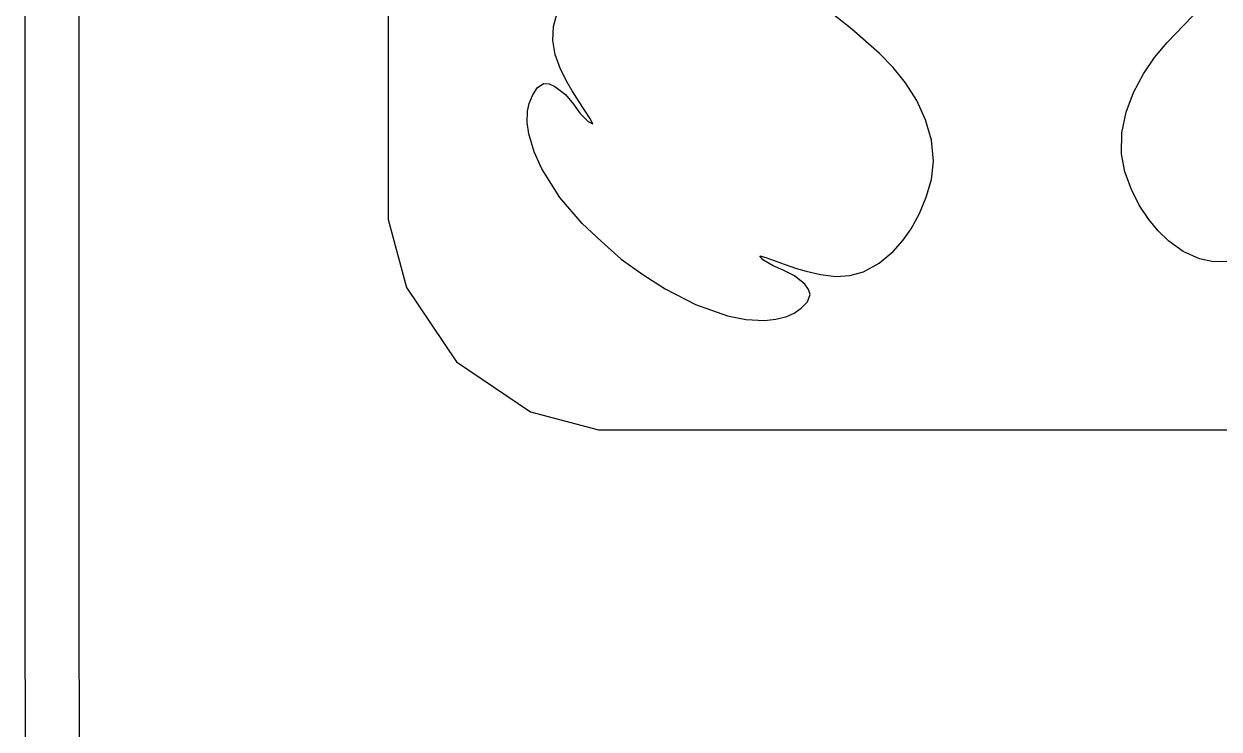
# Model space of a CAD drawing. Extents: x 0 to 23.4, y 0 to 16.5.
# Drawn here: x 8.202 to 8.782, y 4.478 to 4.821 of the extents above; entities that cross this region are included whole.
import ezdxf

# ---------------------------------------------------------------- set-up
doc = ezdxf.new("R2010")
doc.units = 0
doc.layers.get('0').update_dxf_attribs({"linetype": 'CONTINUOUS'})

msp = doc.modelspace()

# ---------------------------------------------------------------- linework, layer by layer
at = {"color": 0}
for points in [[(8.2021, 5.80735), (8.2029, 3.94308)], [(8.2021, 5.80735), (8.2029, 3.94308)], [(8.22835, 5.80735), (8.22917, 3.94308)], [(8.37896, 5.11399), (8.37896, 5.08257), (8.37896, 4.76818)], [(8.78651, 4.70535), (8.77957, 4.70529), (8.77289, 4.70671), (8.76497, 4.71024), (8.75786, 4.71533), (8.75276, 4.72032), (8.74821, 4.72581), (8.74354, 4.73286), (8.73975, 4.7404), (8.73665, 4.74892), (8.73497, 4.75776), (8.73514, 4.76796), (8.73714, 4.778), (8.74072, 4.7876), (8.74556, 4.7966), (8.75097, 4.80453), (8.75706, 4.8119), (8.76942, 4.82465), (8.78261, 4.83669)], [(8.49208, 4.70649), (8.48247, 4.71506), (8.47319, 4.72396), (8.46235, 4.73654), (8.4535, 4.75049), (8.44982, 4.75868), (8.44726, 4.76742), (8.44646, 4.773), (8.44661, 4.77849), (8.44743, 4.78222), (8.44894, 4.78603), (8.45122, 4.78976), (8.45438, 4.79194), (8.45703, 4.79172), (8.45979, 4.79053), (8.46496, 4.78662), (8.46892, 4.78185), (8.47206, 4.77756), (8.47597, 4.77339), (8.47831, 4.77235), (8.47683, 4.77507), (8.47162, 4.78299), (8.46821, 4.78842), (8.46582, 4.79264), (8.46268, 4.79893), (8.46001, 4.80599), (8.45893, 4.81282), (8.45925, 4.81967), (8.46153, 4.82801)], [(8.49208, 4.70649), (8.50256, 4.69911), (8.5134, 4.69217), (8.5281, 4.68446), (8.54372, 4.67904), (8.55251, 4.67731), (8.56158, 4.67681), (8.56722, 4.67736), (8.57254, 4.67871), (8.57601, 4.68039), (8.57938, 4.68272), (8.58247, 4.68582), (8.58388, 4.68935), (8.58306, 4.69189), (8.58128, 4.69433), (8.57622, 4.6984), (8.57075, 4.70122), (8.56581, 4.70329), (8.56082, 4.70617), (8.55931, 4.70817), (8.56228, 4.70736), (8.57118, 4.7041), (8.57725, 4.70204), (8.58192, 4.70068), (8.58876, 4.69906), (8.59625, 4.69808), (8.60314, 4.69857), (8.60975, 4.70047), (8.61735, 4.70458), (8.62403, 4.71024), (8.62875, 4.71556), (8.63286, 4.72136), (8.63693, 4.72879), (8.64019, 4.7366), (8.64264, 4.74533), (8.64361, 4.75424), (8.64268, 4.76438), (8.63986, 4.77425), (8.63558, 4.78358), (8.6301, 4.79221), (8.62408, 4.79964), (8.61746, 4.80653), (8.60411, 4.81831), (8.59011, 4.82932)], [(8.37896, 4.76818), (8.37896, 4.73671)], [(8.37896, 4.73671), (8.37896, 4.72575), (8.38781, 4.69271), (8.41211, 4.65668), (8.44808, 4.63243), (8.48112, 4.62354), (8.49214, 4.62354)], [(8.49214, 4.62354), (8.82536, 4.62354), (8.83794, 4.62354), (8.86942, 4.62354)]]:
    msp.add_lwpolyline(points, dxfattribs=at)

doc.saveas('drawing.dxf')
